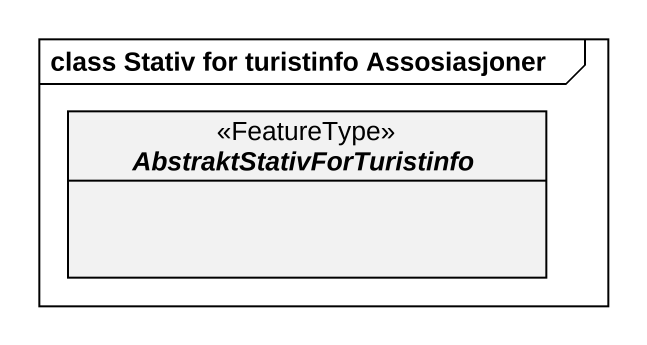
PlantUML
@startuml
mainframe class Stativ for turistinfo Assosiasjoner
hide circle
hide empty members
abstract class AbstraktStativForTuristinfo <<FeatureType>>
@enduml
